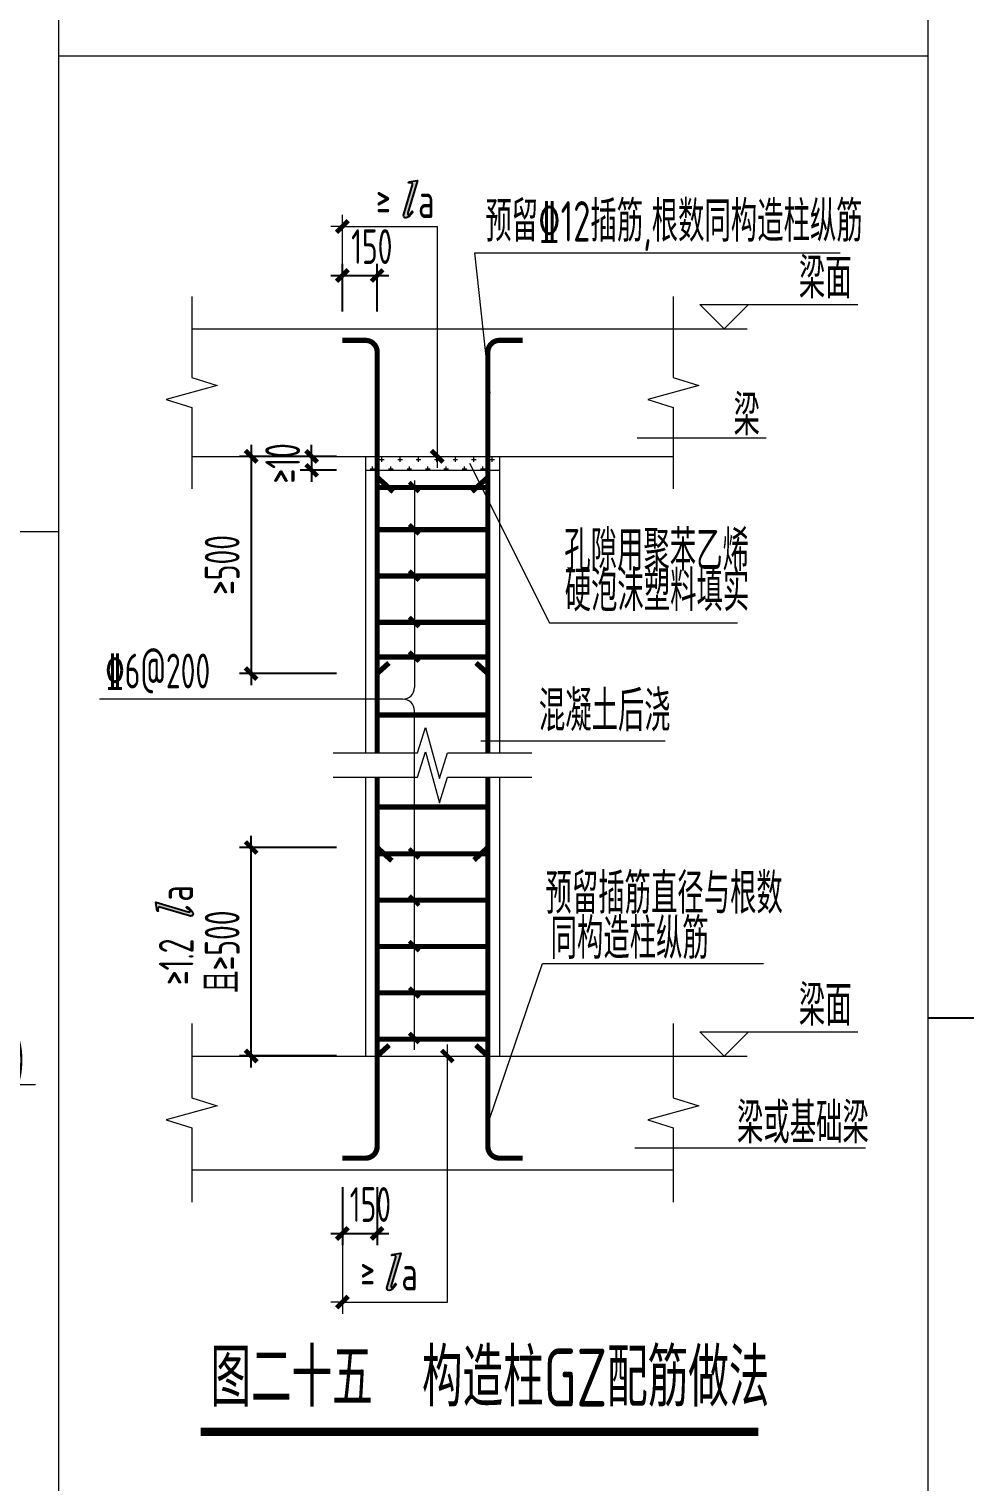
# Model space of a CAD drawing. Extents: x -129922 to 1190196, y -520662 to 139923.
# Drawn here: x -21256 to -13181, y -224861 to -212319 of the extents above; entities that cross this region are included whole.
import ezdxf
from ezdxf.enums import TextEntityAlignment as Align

# ---------------------------------------------------------------- set-up
doc = ezdxf.new("R2010")
doc.units = 0
doc.header["$LTSCALE"] = 1000
doc.header["$MEASUREMENT"] = 0
doc.linetypes.add('DASH', pattern=[0.35, 0.25, -0.1])
doc.linetypes.add('DOTE', pattern=[2.42, 2, -0.2, 0.02, -0.2])
for name, color, linetype, lineweight in [('S-基础-DIM', 3, 'Continuous', 20), ('S-基础-HATCH', 251, 'Continuous', 20), ('S-墙柱-COLU', 50, 'Continuous', 20), ('S-墙柱-REIN', 1, 'Continuous', 20), ('S-大样-HATCH', 251, 'Continuous', 9), ('S-大样-实线', 2, 'Continuous', 20), ('S-大样-标高', 3, 'Continuous', 20), ('S-板-BEAM', 4, 'DASH', 20), ('S-轴网-轴线', 1, 'DOTE', 9), ('S-通用-TAB', 7, 'Continuous', 20), ('S-通用-TEXT', 7, 'Continuous', 20), ('S-通用-THIN', 7, 'Continuous', 20)]:
    doc.layers.add(name, color=color, linetype=linetype, lineweight=lineweight)
doc.styles.add('TSSD_Dimension', font='tssdeng.shx', dxfattribs={"width": 0.7, "bigfont": 'HZTXT.SHX'})
doc.styles.add('TSSD_Rein', font='tssdeng.shx', dxfattribs={"width": 0.7, "bigfont": 'hztxt.shx'})
doc.styles.add('TSSD_Rein_300(数字)', font='Tssdeng.shx', dxfattribs={"width": 0.65, "height": 300, "bigfont": 'hztxt.shx'})
doc.styles.add('TSSD_Rein_350（文字）', font='Tssdeng.shx', dxfattribs={"width": 0.65, "height": 350, "bigfont": 'hztxt.shx'})
doc.dimstyles.new('TSSD_20_100', dxfattribs={"dimtxt": 250, "dimasz": 100, "dimexe": 100, "dimexo": 250, "dimgap": 100, "dimtad": 1, "dimdec": 0, "dimlfac": 0.2, "dimzin": 0, "dimdsep": 46, "dimtxsty": 'TSSD_Dimension', "dimblk": 'ARCHTICK', "dimcen": 0, "dimdle": 100, "dimclrt": 7, "dimadec": 0, "dimazin": 0, "dimtfac": 1, "dimtdec": 0, "dimtix": 1, "dimtmove": 2, "dimatfit": 3, "dimfxl": 0, "dimtolj": 1, "dimtzin": 0, "dimarcsym": 0})

# ---------------------------------------------------------------- blocks, each defined once
blk = doc.blocks.new('SSDF112')
at = {"layer": 'S-基础-HATCH'}
for points in [[(196362, 295867), (195612, 295867), (195612, 295267), (196362, 295267)], [(190434, 295767), (191184, 295767), (191184, 295167), (190434, 295167)], [(186466, 295667), (187216, 295667), (187216, 295067), (186466, 295067)]]:
    blk.add_hatch(color=256, dxfattribs=at).paths.add_polyline_path(points)
at = {"layer": 'S-墙柱-COLU', "linetype": 'Continuous', "const_width": 30}
for points in [[(196362, 295867), (195612, 295867), (195612, 295267), (196362, 295267)], [(190434, 295167), (190434, 295767), (191184, 295767), (191184, 295167)]]:
    blk.add_lwpolyline(points, close=True, dxfattribs=at)
at = {"layer": 'S-墙柱-COLU', "const_width": 30}
blk.add_lwpolyline([(186466, 295667), (187216, 295667), (187216, 295067), (186466, 295067)], close=True, dxfattribs=at)
at = {"layer": 'S-墙柱-COLU', "linetype": 'Continuous'}
blk.add_ellipse((195849, 295257), major_axis=(12.5, 0), ratio=0.8, start_param=6.283185, end_param=7.853982, dxfattribs=at)
at = {"layer": 'S-板-BEAM'}
for p, q in [((186466, 296831), (186466, 293703)), ((186966, 296831), (186966, 295667)), ((190559, 296831), (190559, 295767)), ((191059, 296831), (191059, 295767)), ((195862, 296831), (195862, 295867)), ((196362, 296831), (196362, 295667)), ((198987, 296831), (198987, 295667)), ((199487, 296831), (199487, 293703)), ((186966, 295667), (190434, 295667)), ((191184, 295667), (195612, 295667)), ((196362, 295667), (198987, 295667)), ((187216, 295267), (190434, 295267)), ((191184, 295267), (195849, 295267)), ((195862, 295257), (195862, 293703)), ((196362, 295267), (196362, 293703)), ((196362, 295267), (198987, 295267)), ((198987, 295267), (198987, 293703)), ((190559, 295167), (190559, 293703)), ((191059, 295167), (191059, 293703)), ((186966, 295067), (186966, 293703))]:
    blk.add_line(p, q, dxfattribs=at)
at = {"layer": 'S-轴网-轴线', "lineweight": 13}
for p, q in [((186716, 293703), (186716, 296831)), ((190809, 293703), (190809, 296831)), ((196112, 293703), (196112, 296831)), ((199237, 293703), (199237, 296831)), ((186716, 295467), (199237, 295467))]:
    blk.add_line(p, q, dxfattribs=at)
at = {"layer": 'S-通用-TEXT'}
for p, q in [((197486, 295667), (197486, 298689)), ((192402, 296132), (193115, 296132)), ((198349, 294710), (201962, 294710)), ((194034, 294435), (194034, 294342)), ((194417, 294342), (194417, 294435)), ((194537, 294435), (194537, 294342)), ((194920, 294342), (194920, 294435)), ((194034, 294342), (194417, 294342)), ((194225, 294342), (194225, 293011)), ((194537, 294342), (194920, 294342)), ((194729, 294342), (194729, 293015)), ((194225, 293011), (190515, 293011)), ((194729, 293015), (198440, 293015))]:
    blk.add_line(p, q, dxfattribs=at)
at = {"layer": 'S-通用-TEXT', "color": 7, "linetype": 'Continuous'}
blk.add_line((191232, 296132), (191965, 296132), dxfattribs=at)
at = {"layer": 'S-通用-TEXT', "const_width": 40}
blk.add_lwpolyline([(188533, 295667), (188533, 299090)], dxfattribs=at)
at = {"layer": 'S-通用-TEXT', "color": 3, "const_width": 70}
blk.add_lwpolyline([(190619, 291589), (195202, 291589)], dxfattribs=at)
at = {"layer": 'S-通用-THIN'}
for points in [[(186186, 296831), (192846, 296831), (192916, 297051), (193036, 296611), (193106, 296831), (199767, 296831)], [(186186, 293703), (192846, 293703), (192916, 293923), (193036, 293483), (193106, 293703), (199767, 293703)]]:
    blk.add_lwpolyline(points, dxfattribs=at)
at = {"layer": 'S-基础-DIM', "color": 7, "linetype": 'Continuous', "style": 'TSSD_Rein_300(数字)', "width": 0.65}
blk.add_text('1.2m ', height=300, dxfattribs=at).set_placement((197767, 293088))
at = {"layer": 'S-通用-TEXT', "style": 'TSSD_Rein_350（文字）', "width": 0.65}
for s, p in [('梁顶面实际结构标高', (191652, 298788)), ('层号梁号(跨数、悬挑位置) 梁截面尺寸', (191617, 298377)), ('集中标注：', (187320, 297973)), ('箍筋加密区/非加密区', (191624, 297938)), ('原位引出标注：', (195918, 297973)), ('(未注明时为支座钢筋伸出)', (198309, 297941)), ('跨中面筋；底部贯通筋(原位标注优先)', (191624, 297526)), ('梁侧面纵向构造钢筋', (191624, 297146)), ('第一排', (192449, 296175)), ('第二排', (192449, 295773)), ('第二排/第一排', (193587, 294849)), ('未注明时为', (199514, 294760)), ('底筋 ', (197236, 294234)), ('箍筋全跨加密', (196854, 293878)), ('箍筋加密至距左支座柱边距离', (190507, 293076)), ('箍筋加密至距右支座柱边距离 ', (194785, 293074)), ('未注明时按标准图集要求构造', (190507, 292647)), ('未注明时按标准图集要求构造', (195193, 292582))]:
    blk.add_text(s, height=350, rotation=0, dxfattribs=at).set_placement(p)
at = {"layer": 'S-通用-TEXT', "color": 7, "linetype": 'Continuous', "style": 'TSSD_Rein_300(数字)', "width": 0.65}
for s, p in [('3.550', (188672, 298784)), ('2KL10(2A) 250X600', (188672, 298396)), ('250X600/500', (197537, 298371)), ('\x848@100/200(2)', (188672, 297961)), ('3\x8425', (197582, 297945)), ('2\x8425;2\x8425', (188672, 297602)), ('G4\x8410', (188672, 297155)), ('2\x8425', (191325, 296179)), ('2\x8425', (187237, 295787)), ('2\x8420 ', (191334, 295783)), ('3\x8425', (194918, 295749)), ('2\x8425+1\x8420', (187873, 294905)), ('2\x8420/3\x8425', (192012, 294871)), ('2\x8416', (197205, 294924)), ('\x848@100(2)', (200723, 294768)), ('\x848@100(2)', (196822, 294590)), ('\x848@100/200(2)L1.5R1.2 ', (191866, 294463)), ('1.5m ', (193469, 293102))]:
    blk.add_text(s, height=300, dxfattribs=at).set_placement(p)
at = {"layer": 'S-通用-TEXT', "color": 0, "style": 'TSSD_Rein', "width": 0.7}
blk.add_text('图二十一 平面注写方式示例', height=500, rotation=0, dxfattribs=at).set_placement((190785, 291711))
blk = doc.blocks.new('L')
blk.add_hatch(color=256).paths.add_polyline_path([(729, 1457), (517, 1424), (520, 1401), (546, 1406), (559, 1406), (573, 1406), (589, 1401), (606, 1393), (610, 1377), (608, 1358), (402, 654), (396, 630), (402, 603), (409, 589), (425, 574), (450, 570), (481, 576), (511, 593), (538, 613), (563, 638), (581, 656), (600, 683), (620, 708), (604, 732), (591, 716), (579, 697), (563, 675), (542, 652), (524, 640), (509, 640), (499, 652), (499, 671), (503, 689)])
blk.add_lwpolyline([(517, 1424), (729, 1457), (503, 689), (499, 671), (499, 652), (509, 640), (524, 640), (542, 652), (563, 675), (579, 697), (591, 716), (604, 732), (620, 708), (600, 683), (581, 656), (563, 638), (538, 613), (511, 593), (481, 576), (450, 570), (425, 574), (409, 589), (402, 603), (396, 630), (402, 654), (608, 1358), (610, 1377), (606, 1393), (589, 1401), (573, 1406), (559, 1406), (546, 1406), (520, 1401), (517, 1424)])
blk = doc.blocks.new('La')
at = {"xscale": 0.362879999956931, "yscale": 0.362879999956931, "zscale": 0.362879999956931, "rotation": 4.997341366769868e-08}
blk.add_blockref('L', (55755, 21072), dxfattribs=at)
at = {"style": 'TSSD_Rein', "width": 0.7}
blk.add_text('a', height=300, rotation=0, dxfattribs=at).set_placement((56095, 21278), align=Align.CENTER)
blk = doc.blocks.new('_ArchTick')
at = {"color": 0, "linetype": 'ByBlock', "const_width": 0.4}
blk.add_lwpolyline([(-0.5, -0.5), (0.5, 0.5)], dxfattribs=at)
blk = doc.blocks.new('*D1099')
at = {"layer": 'Defpoints', "color": 0, "transparency": 16777216}
for p in [(-19340, -219384), (-18353, -219384), (-18353, -221184)]:
    blk.add_point(p, dxfattribs=at)
at = {"layer": 'S-基础-DIM', "color": 0, "lineweight": -2, "transparency": 16777216}
for p, q in [((-19340, -221284), (-19340, -219284)), ((-18603, -219384), (-19440, -219384)), ((-18603, -221184), (-19440, -221184))]:
    blk.add_line(p, q, dxfattribs=at)
at = {"layer": 'S-基础-DIM', "color": 0, "lineweight": -2, "transparency": 16777216, "xscale": 100, "yscale": 100, "zscale": 100}
for p, rotation in [((-19340, -219384), 90), ((-19340, -221184), 270)]:
    blk.add_blockref('_ArchTick', p, dxfattribs=dict(at, rotation=rotation))
at = {"layer": 'S-基础-DIM', "color": 7, "transparency": 16777216, "insert": (-19590, -220284), "char_height": 300, "attachment_point": 5, "rotation": 90, "style": 'TSSD_Rein_300(数字)'}
blk.add_mtext('\\A1;且≥500', dxfattribs=at)
blk = doc.blocks.new('*D1100')
at = {"layer": 'Defpoints', "color": 0, "transparency": 16777216}
for p in [(-18553, -222066), (-18253, -222066), (-18253, -222716)]:
    blk.add_point(p, dxfattribs=at)
at = {"layer": 'S-基础-DIM', "color": 0, "lineweight": -2, "transparency": 16777216}
for p, q in [((-18553, -222316), (-18553, -222816)), ((-18253, -222316), (-18253, -222816)), ((-18653, -222716), (-18153, -222716))]:
    blk.add_line(p, q, dxfattribs=at)
at = {"layer": 'S-基础-DIM', "color": 0, "lineweight": -2, "transparency": 16777216, "xscale": 100, "yscale": 100, "zscale": 100, "rotation": 180}
blk.add_blockref('_ArchTick', (-18553, -222716), dxfattribs=at)
at = {"layer": 'S-基础-DIM', "color": 0, "lineweight": -2, "transparency": 16777216, "xscale": 100, "yscale": 100, "zscale": 100}
blk.add_blockref('_ArchTick', (-18253, -222716), dxfattribs=at)
at = {"layer": 'S-基础-DIM', "color": 7, "transparency": 16777216, "insert": (-18311, -222466), "char_height": 300, "attachment_point": 5, "style": 'TSSD_Rein_300(数字)'}
blk.add_mtext('\\A1;150', dxfattribs=at)
blk = doc.blocks.new('*D1101')
at = {"layer": 'Defpoints', "color": 0, "transparency": 16777216}
for p in [(-18353, -216008), (-19340, -217883), (-18353, -217883)]:
    blk.add_point(p, dxfattribs=at)
at = {"layer": 'S-基础-DIM', "color": 0, "lineweight": -2, "transparency": 16777216}
for p, q in [((-19340, -215908), (-19340, -217983)), ((-18603, -216008), (-19440, -216008)), ((-18603, -217883), (-19440, -217883))]:
    blk.add_line(p, q, dxfattribs=at)
at = {"layer": 'S-基础-DIM', "color": 0, "lineweight": -2, "transparency": 16777216, "xscale": 100, "yscale": 100, "zscale": 100}
for p, rotation in [((-19340, -216008), 90), ((-19340, -217883), 270)]:
    blk.add_blockref('_ArchTick', p, dxfattribs=dict(at, rotation=rotation))
at = {"layer": 'S-基础-DIM', "color": 7, "transparency": 16777216, "insert": (-19590, -216945), "char_height": 300, "attachment_point": 5, "rotation": 90, "style": 'TSSD_Rein_300(数字)'}
blk.add_mtext('\\A1;≥500', dxfattribs=at)
blk = doc.blocks.new('*D1102')
at = {"layer": 'Defpoints', "color": 0, "transparency": 16777216}
for p in [(-18353, -216008), (-18818, -216128), (-18353, -216128)]:
    blk.add_point(p, dxfattribs=at)
at = {"layer": 'S-基础-DIM', "color": 0, "lineweight": -2, "transparency": 16777216}
for p, q in [((-18818, -216008), (-18818, -215908)), ((-18603, -216008), (-18918, -216008)), ((-18818, -216008), (-18818, -216128)), ((-18603, -216128), (-18918, -216128)), ((-18818, -216128), (-18818, -216228))]:
    blk.add_line(p, q, dxfattribs=at)
at = {"layer": 'S-基础-DIM', "color": 0, "lineweight": -2, "transparency": 16777216, "xscale": 100, "yscale": 100, "zscale": 100}
for p, rotation in [((-18818, -216008), 270), ((-18818, -216128), 90)]:
    blk.add_blockref('_ArchTick', p, dxfattribs=dict(at, rotation=rotation))
at = {"layer": 'S-基础-DIM', "color": 7, "transparency": 16777216, "insert": (-19068, -216068), "char_height": 300, "attachment_point": 5, "rotation": 90, "style": 'TSSD_Rein_300(数字)'}
blk.add_mtext('\\A1;≥10', dxfattribs=at)
blk = doc.blocks.new('*D1103')
at = {"layer": 'Defpoints', "color": 0, "transparency": 16777216}
for p in [(-18253, -214447), (-18553, -215007), (-18253, -215007)]:
    blk.add_point(p, dxfattribs=at)
at = {"layer": 'S-基础-DIM', "color": 0, "lineweight": -2, "transparency": 16777216}
for p, q in [((-18653, -214447), (-18153, -214447)), ((-18553, -214757), (-18553, -214347)), ((-18253, -214757), (-18253, -214347))]:
    blk.add_line(p, q, dxfattribs=at)
at = {"layer": 'S-基础-DIM', "color": 0, "lineweight": -2, "transparency": 16777216, "xscale": 100, "yscale": 100, "zscale": 100, "rotation": 180}
blk.add_blockref('_ArchTick', (-18553, -214447), dxfattribs=at)
at = {"layer": 'S-基础-DIM', "color": 0, "lineweight": -2, "transparency": 16777216, "xscale": 100, "yscale": 100, "zscale": 100}
blk.add_blockref('_ArchTick', (-18253, -214447), dxfattribs=at)
at = {"layer": 'S-基础-DIM', "color": 7, "transparency": 16777216, "insert": (-18299, -214197), "char_height": 300, "attachment_point": 5, "style": 'TSSD_Rein_300(数字)'}
blk.add_mtext('\\A1;150', dxfattribs=at)

msp = doc.modelspace()

# ---------------------------------------------------------------- hatches: boundary and pattern name
at = {"layer": 'S-大样-HATCH'}
h = msp.add_hatch(dxfattribs=at)
h.set_pattern_fill('CROSS', color=256, scale=50, style=0)
h.set_pattern_definition([(360, (-177380.04, -250404.145), (79.375, 79.375), [39.6875, -119.0625]), (90, (-177360.2, -250423.99), (-79.375, 79.375), [39.6875, -119.0625])])
h.paths.add_polyline_path([(-18352.8, -216008.1), (-18352.8, -216128.1), (-17197.6, -216128.1), (-17197.6, -216008.1)])

# ---------------------------------------------------------------- linework, layer by layer
msp.add_line((-13498.6, -220854.8), (4590, -220854.8))
at = {"layer": 'S-基础-DIM'}
for p, q in [((-18552.8, -214756.7), (-18552.8, -213923.9)), ((-18552.8, -214023.9), (-18652.8, -214023.9)), ((-18552.8, -214023.9), (-17735.2, -214023.9)), ((-17735.2, -214023.9), (-17735.2, -216108.1)), ((-18002.8, -216008.1), (-17635.2, -216008.1)), ((-17646.8, -223308.3), (-17646.8, -221084.1)), ((-18002.8, -221184.1), (-17546.8, -221184.1)), ((-18552.8, -222315.7), (-18552.8, -223408.3)), ((-18552.8, -223308.3), (-18652.8, -223308.3)), ((-18552.8, -223308.3), (-17646.8, -223308.3))]:
    msp.add_line(p, q, dxfattribs=at)
at = {"layer": 'S-墙柱-REIN', "const_width": 45}
for points in [[(-18552.8, -215006.7), (-18352.8, -215006.7, -0.4142136), (-18252.8, -215106.7), (-18252.8, -218567.3)], [(-17297.6, -218567.3), (-17297.6, -215106.7, -0.4142136), (-17197.6, -215006.7), (-16997.6, -215006.7)], [(-18552.8, -222065.7), (-18352.8, -222065.7, 0.4142136), (-18252.8, -221965.7), (-18252.8, -218778.5)], [(-17297.6, -218778.5), (-17297.6, -221965.7, 0.4142136), (-17197.6, -222065.7), (-16997.6, -222065.7)]]:
    msp.add_lwpolyline(points, format="xyb", dxfattribs=at)
for points in [[(-18252.8, -216187.7), (-18114.3, -216313.6)], [(-17434.7, -216312.3), (-17297.6, -216188.4)], [(-18252.8, -216276.3), (-17297.6, -216276.3)], [(-18252.8, -216641.1), (-17297.6, -216641.1)], [(-18252.8, -217041.1), (-17297.6, -217041.1)], [(-18252.8, -217441.1), (-17297.6, -217441.1)], [(-18252.8, -217740.2), (-17297.6, -217740.2)], [(-18252.8, -217882.9), (-18151.5, -217791.2)], [(-17297.6, -217882.9), (-17399.6, -217790.7)], [(-18252.8, -218241.1), (-17297.6, -218241.1)], [(-18252.8, -219035.1), (-17297.6, -219035.1)], [(-18252.8, -219384.1), (-18125.9, -219498.8)], [(-18252.8, -219439.1), (-17297.6, -219439.1)], [(-17417.3, -219492.3), (-17297.6, -219384.1)], [(-18252.8, -219839.1), (-17297.6, -219839.1)], [(-18252.8, -220239.1), (-17297.6, -220239.1)], [(-18252.8, -220639.1), (-17297.6, -220639.1)], [(-18252.8, -221039.1), (-17297.6, -221039.1)], [(-18252.8, -221184.1), (-18148.9, -221090.1)], [(-17297.6, -221184.1), (-17401.5, -221090.2)]]:
    msp.add_lwpolyline(points, dxfattribs=at)
at = {"layer": 'S-大样-实线'}
for p, q in [((-19852.8, -214906.7), (-15697.6, -214906.7)), ((-19852.8, -216008.1), (-15697.6, -216008.1)), ((-18352.8, -216008.1), (-18352.8, -218567.3)), ((-17197.6, -216008.1), (-17197.6, -218567.3)), ((-18352.8, -216128.1), (-17197.6, -216128.1)), ((-18352.8, -218778.5), (-18352.8, -221184.1)), ((-17197.6, -218778.5), (-17197.6, -221184.1)), ((-19852.8, -221184.1), (-15697.6, -221184.1)), ((-19852.8, -222165.7), (-15697.6, -222165.7))]:
    msp.add_line(p, q, dxfattribs=at)
at = {"layer": 'S-大样-标高'}
for p, q in [((-15697.6, -214906.7), (-15058.9, -214906.7)), ((-15697.6, -221184.1), (-15058.9, -221184.1))]:
    msp.add_line(p, q, dxfattribs=at)
for points in [[(-15048.7, -214696.7), (-15258.7, -214906.7), (-15468.7, -214696.7), (-14105.3, -214696.7)], [(-15048.7, -220974.1), (-15258.7, -221184.1), (-15468.7, -220974.1), (-14105.3, -220974.1)]]:
    msp.add_lwpolyline(points, dxfattribs=at)
at = {"layer": 'S-通用-TAB'}
for p, q in [((-20998.6, -245509.4), (-20998.6, -192110.4)), ((-13498.6, -245510.4), (-13498.6, -192110.4)), ((-20998.6, -212549.4), (-13498.6, -212549.4)), ((-37498.6, -216657.5), (-20998.6, -216657.5))]:
    msp.add_line(p, q, dxfattribs=at)
at = {"layer": 'S-通用-TEXT'}
for p, q in [((-17411.3, -214251.5), (-14257, -214251.5)), ((-17277.2, -215462.4), (-17411.3, -214251.5)), ((-16010.6, -215848.4), (-14896.3, -215848.4)), ((-17457.2, -216067), (-16765.8, -217445.2)), ((-17930, -216216.8), (-17930, -218004.2)), ((-16765.8, -217445.2), (-15144.9, -217445.2)), ((-18030, -218104.2), (-20647.9, -218104.2)), ((-17930, -221131), (-17930, -218204.2)), ((-17357.4, -218464.1), (-15767.4, -218464.1)), ((-17282.9, -221729.8), (-16825.4, -220384.7)), ((-16825.4, -220384.7), (-14918.6, -220384.7)), ((-16029.6, -221976.2), (-14039.7, -221976.2))]:
    msp.add_line(p, q, dxfattribs=at)
at = {"layer": 'S-通用-TEXT', "const_width": 35}
for points in [[(-17975.4, -216231.1), (-17891.7, -216314.5)], [(-17975.4, -216595.9), (-17891.7, -216679.3)], [(-17975.4, -216995.9), (-17891.7, -217079.3)], [(-17975.4, -217395.9), (-17891.7, -217479.3)], [(-17975.4, -217694.9), (-17891.7, -217778.4)], [(-17975.4, -219393.8), (-17891.7, -219477.2)], [(-17975.4, -219800.7), (-17891.7, -219884.1)], [(-17974.8, -220193.8), (-17891.1, -220277.2)], [(-17974.6, -220593.8), (-17890.9, -220677.2)], [(-17975.4, -220986.8), (-17891.7, -221070.2)]]:
    msp.add_lwpolyline(points, dxfattribs=at)
at = {"layer": 'S-通用-TEXT', "color": 3, "const_width": 70}
msp.add_lwpolyline([(-19776.5, -224428.7), (-14963.4, -224428.7)], dxfattribs=at)
at = {"layer": 'S-通用-TEXT'}
for centre, start, end in [((-18030, -218004.2), 270, 0), ((-18030, -218204.2), 0, 90)]:
    msp.add_arc(centre, 100, start, end, dxfattribs=at)
at = {"layer": 'S-通用-THIN'}
for points in [[(-19852.8, -214626.7), (-19852.8, -215327.4), (-19632.8, -215397.4), (-20072.8, -215517.4), (-19852.8, -215587.4), (-19852.8, -216288.1)], [(-15697.6, -214626.7), (-15697.6, -215327.4), (-15477.6, -215397.4), (-15917.6, -215517.4), (-15697.6, -215587.4), (-15697.6, -216288.1)], [(-18632.8, -218567.3), (-17905.2, -218567.3), (-17835.2, -218347.3), (-17715.2, -218787.3), (-17645.2, -218567.3), (-16917.6, -218567.3)], [(-18632.8, -218778.5), (-17905.2, -218778.5), (-17835.2, -218558.5), (-17715.2, -218998.5), (-17645.2, -218778.5), (-16917.6, -218778.5)], [(-19852.8, -220904.1), (-19852.8, -221544.9), (-19632.8, -221614.9), (-20072.8, -221734.9), (-19852.8, -221804.9), (-19852.8, -222445.7)], [(-15697.6, -220904.1), (-15697.6, -221544.9), (-15477.6, -221614.9), (-15917.6, -221734.9), (-15697.6, -221804.9), (-15697.6, -222445.7)]]:
    msp.add_lwpolyline(points, dxfattribs=at)

# ---------------------------------------------------------------- block references
for p in [(-73924.2, -235227.8), (-74068.6, -244485.8)]:
    msp.add_blockref('La', p)
at = {"rotation": 89.99999999999987}
msp.add_blockref('La', (1437.2, -275876.2), dxfattribs=at)
at = {"layer": 'S-基础-DIM', "color": 7, "linetype": 'Continuous', "xscale": 100, "yscale": 100, "zscale": 100}
msp.add_blockref('_ArchTick', (-18552.8, -214023.9), dxfattribs=at)
at = {"layer": 'S-基础-DIM', "xscale": 100, "yscale": 100, "zscale": 100}
for p, rotation in [((-17735.2, -216008.1), 269.9999999999998), ((-17646.8, -221184.1), 89.99999999999987)]:
    msp.add_blockref('_ArchTick', p, dxfattribs=dict(at, rotation=rotation))
msp.add_blockref('_ArchTick', (-18552.8, -223308.3), dxfattribs=at)
at = {"layer": 'S-通用-TEXT'}
msp.add_blockref('SSDF112', (-223161.9, -516140.5), dxfattribs=at)

# ---------------------------------------------------------------- texts
at = {"layer": 'S-基础-DIM', "color": 7, "linetype": 'Continuous', "style": 'TSSD_Rein_300(数字)', "width": 0.65}
for s, p in [('≥', (-18262.1, -213948.9)), ('≥ ', (-18397.5, -223202.8))]:
    msp.add_text(s, height=300, dxfattribs=at).set_placement(p)
msp.add_text('≥1.2', height=300, rotation=90, dxfattribs=at).set_placement((-19836.5, -220571.5))
at = {"layer": 'S-大样-标高', "color": 7, "style": 'TSSD_Rein_350（文字）', "width": 0.65}
for p in [(-14614.1, -214644.4), (-14614.1, -220921.9)]:
    msp.add_text('梁面', height=350, rotation=0, dxfattribs=at).set_placement(p)
at = {"layer": 'S-通用-TEXT', "width": 0.65}
for s, height, style, p in [('预留\x8412插筋,根数同构造柱纵筋', 350, 'TSSD_Rein_350（文字）', (-17319.8, -214154.2)), ('梁', 350, 'TSSD_Rein_350（文字）', (-15177.7, -215827.5)), ('孔隙用聚苯乙烯', 350, 'TSSD_Rein_350（文字）', (-16637.9, -216996.1)), ('硬泡沫塑料填实', 350, 'TSSD_Rein_350（文字）', (-16634.7, -217344.1)), ('\x846@200', 300, 'TSSD_Rein_300(数字)', (-20598, -218010.5)), ('预留插筋直径与根数', 350, 'TSSD_Rein_350（文字）', (-16800.4, -219956.1)), ('同构造柱纵筋', 350, 'TSSD_Rein_350（文字）', (-16756.6, -220345.5)), ('梁或基础梁', 350, 'TSSD_Rein_350（文字）', (-15148, -221937))]:
    msp.add_text(s, height=height, rotation=0, dxfattribs=dict(at, style=style)).set_placement(p)
at = {"layer": 'S-通用-TEXT', "color": 6, "style": 'TSSD_Rein_350（文字）', "width": 0.65}
msp.add_text('混凝土后浇', height=350, rotation=0, dxfattribs=at).set_placement((-16857.4, -218380.3))
at = {"layer": 'S-通用-TEXT', "color": 0, "style": 'TSSD_Rein', "width": 0.7}
msp.add_text(' 图二十五  构造柱GZ配筋做法', height=500, rotation=0, dxfattribs=at).set_placement((-19903.5, -224209.8))

# ---------------------------------------------------------------- dimensions: what is measured, and where the dimension line sits
at = {"layer": 'S-基础-DIM'}
for base, p1, p2, picture, middle in [((-18252.8, -214447.3), (-18552.8, -215006.7), (-18252.8, -215006.7), '*D1103', (-18299.3, -214197.3)), ((-18252.8, -222716.5), (-18552.8, -222065.7), (-18252.8, -222065.7), '*D1100', (-18310.9, -222466.5))]:
    dim = msp.add_linear_dim(base=base, p1=p1, p2=p2, text='150', dimstyle='TSSD_20_100', override={"dimtxsty": 'TSSD_Rein_300(数字)'}, dxfattribs=at)
    dim.commit()
    dim.dimension.update_dxf_attribs({"geometry": picture, "text_midpoint": middle, "dimtype": 128})
for base, p1, p2, text, picture, middle in [((-18818.3, -216128.1), (-18352.8, -216008.1), (-18352.8, -216128.1), '≥10', '*D1102', (-19068.3, -216068.1)), ((-19339.7, -217882.9), (-18352.8, -216008.1), (-18352.8, -217882.9), '≥500', '*D1101', (-19589.7, -216945.5)), ((-19339.7, -219384.1), (-18352.8, -221184.1), (-18352.8, -219384.1), '且≥500', '*D1099', (-19589.7, -220284.1))]:
    dim = msp.add_linear_dim(base=base, p1=p1, p2=p2, angle=90, text=text, dimstyle='TSSD_20_100', override={"dimtxsty": 'TSSD_Rein_300(数字)'}, dxfattribs=at)
    dim.commit()
    dim.dimension.update_dxf_attribs({"geometry": picture, "text_midpoint": middle})

doc.saveas('drawing.dxf')
